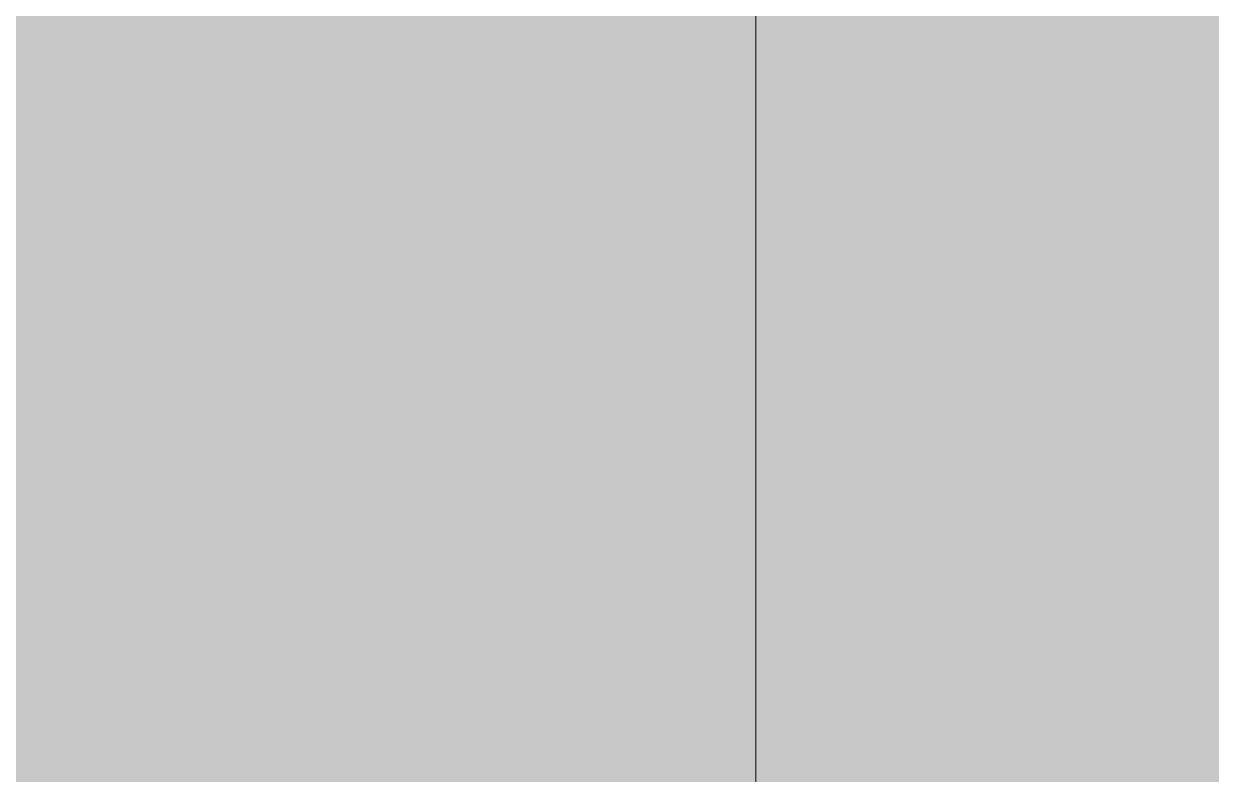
# Model space of a CAD drawing. Header units: inches. Extents: x -4169 to -1846, y 9706 to 12377.
# Drawn here: x -3461.189181 to -3461.186454, y 10414.041119 to 10414.042842 of the extents above; entities that cross this region are included whole.
import ezdxf

# ---------------------------------------------------------------- set-up
doc = ezdxf.new("R2010")
doc.units = ezdxf.units.IN
doc.header["$MEASUREMENT"] = 0
for name, color, linetype, lineweight in [('P-PIPE', 3, 'Continuous', 9), ('P-PIPE-1', 3, 'Continuous', 5), ('S-BEAM', 12, 'Continuous', 9)]:
    doc.layers.add(name, color=color, linetype=linetype, lineweight=lineweight)

# ---------------------------------------------------------------- blocks, each defined once
blk = doc.blocks.new('Dimension Lumber - LVL - 3_5X5_5-V117-ENLARGED RCP - 1ST FLOOR PLAN')
at = {"layer": 'S-BEAM'}
h = blk.add_hatch(color=256, dxfattribs=at)
h.paths.add_polyline_path([(29.7068966, -1.75), (34.9, -1.75), (34.9, 1.75), (-11.9961226, 1.75), (-11.9961226, -1.75), (25.9, -1.75)], flags=0)
h.paths.add_polyline_path([(-36.65, -1.75), (-22.6137633, -1.75), (-22.6137633, 1.75), (-36.65, 1.75)], flags=0)
h.paths.add_polyline_path([(-20.2387633, -1.75), (-18.6137633, -1.75), (-18.6137633, 1.75), (-20.2387633, 1.75)], flags=0)
h.paths.add_polyline_path([(-16.2387633, -1.75), (-14.3711226, -1.75), (-14.3711226, 1.75), (-16.2387633, 1.75)], flags=0)

msp = doc.modelspace()

# ---------------------------------------------------------------- hatches: boundary and pattern name
at = {"layer": 'P-PIPE-1'}
h = msp.add_hatch(color=256, dxfattribs=at)
h.paths.add_polyline_path([(-3461.1875, 10411.1208646), (-3460, 10411.1208646), (-3460, 10649.8579276), (-3461.1875, 10649.8579276), (-3461.1875, 10414.0393961)], flags=0)
h.paths.add_polyline_path([(-3461.1875, 10668.8079276), (-3460, 10668.8079276), (-3460, 10669.0579276), (-3461.1875, 10669.0579276)], flags=0)
h.paths.add_polyline_path([(-3460, 10707.2079276), (-3460, 10707.4579276), (-3461.1875, 10707.4579276), (-3461.1583208, 10707.2079276), (-3460.0857098, 10707.2079276)], flags=0)
h.paths.add_polyline_path([(-3461.1875, 10726.4079276), (-3460, 10726.4079276), (-3460, 10949.9708646), (-3461.1875, 10949.9708646), (-3461.1875, 10731.7309783)], flags=0)
h.paths.add_polyline_path([(-3461.1875, 10968.9208646), (-3460, 10968.9208646), (-3460, 10969.1708646), (-3461.1875, 10969.1708646)], flags=0)
h.paths.add_polyline_path([(-3460.1695354, 11007.3208646), (-3460, 11007.3208646), (-3460, 11007.5708646), (-3461.1875, 11007.5708646), (-3461.1693567, 11007.3208646), (-3460.1985908, 11007.3208646)], flags=0)
h.paths.add_polyline_path([(-3461.1875, 11026.5208646), (-3460, 11026.5208646), (-3460, 11122.1893961), (-3461.1875, 11122.1893961), (-3461.1875, 11033.3572171)], flags=0)

# ---------------------------------------------------------------- linework, layer by layer
at = {"layer": 'P-PIPE'}
msp.add_line((-3461.1875, 10411.1208646), (-3461.1875, 10649.8579276), dxfattribs=at)

# ---------------------------------------------------------------- block references
at = {"layer": 'S-BEAM'}
msp.add_blockref('Dimension Lumber - LVL - 3_5X5_5-V117-ENLARGED RCP - 1ST FLOOR PLAN', (-3442.5737367, 10415.7893961), dxfattribs=at)

doc.saveas('drawing.dxf')
